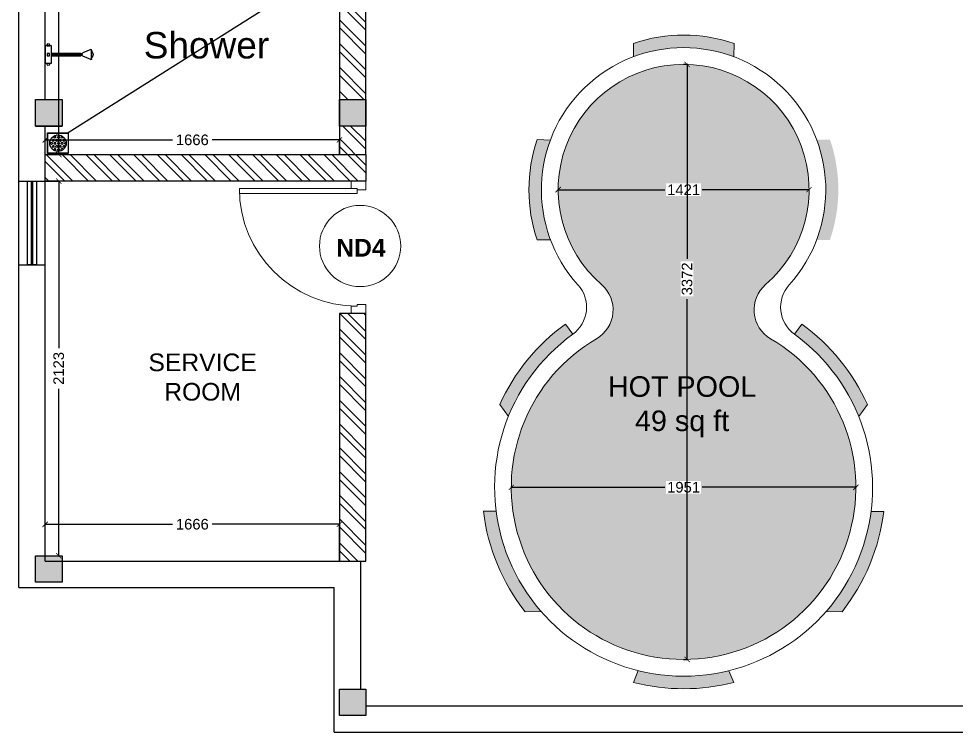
# Model space of a CAD drawing. Header units: millimetres. Extents: x 1464389 to 1998638, y -29162 to 256806.
# Drawn here: x 1618375 to 1623684, y 203729 to 207772 of the extents above; entities that cross this region are included whole.
import ezdxf

# ---------------------------------------------------------------- set-up
doc = ezdxf.new("R2010")
doc.units = ezdxf.units.MM
doc.header["$LTSCALE"] = 15
doc.header["$PDMODE"] = 35
doc.layers.get('0').update_dxf_attribs({"lineweight": 5})
for name, color, linetype in [('A-TEXT', 4, 'Continuous'), ('A-WNDW', 4, 'Continuous'), ('GFC Columns', 6, 'Continuous'), ('GFC Walls', 14, 'Continuous'), ('LS_DR_Washbasin', 165, 'Continuous'), ('NEW WALL', 5, 'Continuous'), ('Text', 250, 'Continuous')]:
    doc.layers.add(name, color=color, linetype=linetype)
for name, color, linetype, lineweight in [('A-Walls', 1, 'Continuous', 30), ('dimension', 1, 'Continuous', 25), ('DOOR', 124, 'Continuous', 9), ('floor raising', 210, 'Continuous', 9), ('Hatch', 252, 'Continuous', 15), ('ledge wall line', 252, 'Continuous', 13)]:
    doc.layers.add(name, color=color, linetype=linetype, lineweight=lineweight)
doc.styles.add('ARIAL', font='arial.ttf')
doc.dimstyles.new('SC-25', dxfattribs={"dimtxt": 60, "dimasz": 30, "dimexe": 0, "dimexo": 0, "dimgap": 25, "dimtad": 0, "dimdec": 0, "dimzin": 0, "dimdsep": 46, "dimtxsty": 'ARIAL', "dimblk": 'ARCHTICK', "dimcen": 0.09, "dimdle": 3, "dimclrd": 251, "dimclre": 251, "dimclrt": 1, "dimadec": 0, "dimazin": 0, "dimtfac": 1, "dimtdec": 0, "dimtofl": 0, "dimtmove": 0, "dimatfit": 2, "dimfxl": 100, "dimtolj": 1, "dimtzin": 0, "dimarcsym": 0})
pattern_1 = [(180, (1542451.187227953, 168488.7229544775), (-8.102729702461339e-16, -6.616380909257078), [4.811913388550603, -1.804467520706476]), (270, (1542451.187227953, 168488.7229544775), (6.616380909257079, -1.2154094553692e-15), [4.811913388550602, -1.804467520706476])]

# ---------------------------------------------------------------- blocks, each defined once
blk = doc.blocks.new('Z$W@#4FB1354E')
at = {"layer": 'LS_DR_Washbasin'}
h = blk.add_hatch(dxfattribs=at)
h.set_pattern_fill('HEX', color=256, scale=4.99999999999997, angle=359.9999999961222, style=0)
h.set_pattern_definition([(359.9999999999999, (3601.486594378672, -3857.53910759599), (7.326593891112791e-11, 1.082531754730542), [0.6249999999999964, -1.249999999999993]), (119.9999999961221, (3601.486594378672, -3857.53910759599), (-0.9375000000366281, -0.5412658773018206), [0.624999999999996, -1.249999999999992]), (59.99999999612229, (3602.111594378672, -3857.539107596033), (-0.9374999999633613, 0.5412658774287213), [0.6249999999999962, -1.249999999999992])])
edge = h.paths.add_edge_path()
edge.add_arc((-30.11801825159273, 10.95841616589314), 4.99999999999997, -90.00000000021163, 269.99999999978843, ccw=False)
for points in [[(-23.83972918432846, 4.677891970968631), (-36.33972918432482, 4.677891971012286), (-36.33972918432482, 17.17789197101229), (-23.83972918428481, 17.17789197096863)], [(-23.95387282656156, 4.792035613223561), (-36.22558554209172, 4.792035613223561), (-36.22558554209172, 17.06374832875736), (-23.95387282651791, 17.06374832875736)]]:
    blk.add_lwpolyline(points, close=True, dxfattribs=at)
blk.add_circle((-30.08972918429572, 10.92789197096863), 4.99999999999997, dxfattribs=at)
blk = doc.blocks.new('Z$W@#3D1C198D')
at = {"layer": 'LS_DR_Washbasin'}
for p, q in [((-15.16648415912641, 27.51221185884788), (-13.08723462298076, 22.60937015461241)), ((-14.97989411396702, 27.85609984609982), (-9.257836555734684, 27.85609984606708)), ((-9.032213615006185, 27.5122118588406), (-11.11146315114456, 22.60937015461968)), ((-11.27491243249096, 21.53672548950271), (-12.92378534156887, 21.53672548948452)), ((-12.92378534155432, 3.555680908422801), (-12.92378534156887, 21.53672548948452)), ((-12.09934888702992, 3.555680908422801), (-12.09934888702992, 21.53672548949544)), ((-11.27491243249096, 3.555680908430077), (-11.27491243249096, 21.53672548950271)), ((-12.09934888698626, 10.52998390309585), (-12.09934888702992, 12.42097510127132)), ((-17.33007613306108, 2.426565489415225), (-18.06003559335659, 2.426565489400673)), ((-18.06003559334204, 0.9666465688424069), (-17.33007613304653, 0.966646568824217)), ((-17.33007613301743, 3.555680908422801), (-6.868621641027858, 3.555680908422801)), ((-17.33007613309019, -0.1624688502051868), (-17.33007613301743, 3.555680908422801)), ((-17.33007613304653, 0.966646568824217), (-17.33007613306108, 2.426565489415225)), ((-12.82930834736908, 2.426565489407949), (-11.36938942677807, 2.426565489400673)), ((-12.82930834735453, 0.966646568816941), (-12.82930834736908, 2.426565489407949)), ((-11.36938942676352, 0.966646568824217), (-12.82930834735453, 0.966646568816941)), ((-11.36938942677807, 2.426565489400673), (-11.36938942676352, 0.966646568824217)), ((-6.868621641027858, 3.555680908422801), (-6.868621640998754, -0.1624688502233766)), ((-6.868621641086065, 2.426565489371569), (-6.138662180790561, 2.426565489382483)), ((-6.868621641071513, 0.966646568816941), (-6.868621641086065, 2.426565489371569)), ((-6.138662180776009, 0.9666465687914751), (-6.868621641071513, 0.966646568816941)), ((-6.868621640998754, -0.1624688502233766), (-17.33007613309019, -0.1624688502051868))]:
    blk.add_line(p, q, dxfattribs=at)
for centre, major_axis, ratio, start_param, end_param in [((-12.09934888707357, 25.79207178264187), (2.153704234711807, 2.153225425983383), 0.9999999999686304, 6.248859413982105, 7.890647108026387), ((-14.93878338521608, 27.60877763783719), (0.1749088240065367, 0.1748699385039394), 0.9999999996483295, 0.7939104577113977, 2.757405866010258), ((-9.25991438885103, 27.60877763780809), (-0.1748699384744419, 0.1749088239770326), 0.9999999998881687, 3.526001784540006, 5.489497192772897), ((-12.32823204339365, 22.93125608457558), (0.5830294132389353, 0.5828997948969702), 0.9999999999397268, 2.757405866160092, 3.935503111202079), ((-12.09934888708813, 21.65661412110785), (-0.354908511234691, 0.3549874315794538), 0.9999999995681387, 3.685935846016815, 7.309860785363497), ((-11.87046573060798, 22.93125608457558), (0.5830294132482309, 0.5828997949062639), 0.9999999999713759, 3.918700866188834, 5.096798111177737), ((-18.06003559329838, 1.696606029108807), (-0.5161018988891263, 0.5162166635073414), 0.9999999999154002, -0.7852869916370172, 2.356305661952776), ((-6.138662180732354, 1.696606029090617), (-0.5161018988716255, 0.5162166634898365), 0.999999999983206, 2.356305661827197, 5.49789831541699)]:
    blk.add_ellipse(centre, major_axis=major_axis, ratio=ratio, start_param=start_param, end_param=end_param, dxfattribs=at)
blk = doc.blocks.new('terrace site dwg')
at = {"layer": 'Hatch'}
h = blk.add_hatch(color=256, dxfattribs=at)
h.dxf.hatch_style = 1
h.paths.add_polyline_path([(2564955.50510533, 867086.1717648032), (2564805.50510533, 867086.1717648032), (2564805.505105329, 866936.1717648032), (2564955.505105329, 866936.1717648032)])
h.paths.add_polyline_path([(2563234.255261424, 867086.1717648032), (2563139.505105329, 867086.1717648032), (2563139.505105329, 866936.1717648032), (2563234.321823861, 866936.1717648032)])
h.paths.add_polyline_path([(2563139.505105329, 867086.1717648032), (2563084.505105329, 867086.1717648032), (2563084.505105327, 866936.1717648032), (2563139.505105329, 866936.1717648032)])
h.paths.add_polyline_path([(2563234.505105329, 861453.1717648032), (2563084.505105329, 861453.1717648032), (2563084.505105327, 861303.1717648032), (2563234.505105327, 861303.1717648032)])
h.paths.add_polyline_path([(2564955.50510533, 861453.1717648032), (2564805.50510533, 861453.1717648032), (2564805.505105329, 861303.1717648032), (2564955.505105329, 861303.1717648032)])
h.paths.add_polyline_path([(2563234.505105329, 858838.1717648032), (2563139.505105329, 858838.1717648032), (2563139.505105329, 858868.1717648032), (2563084.505105329, 858868.1717648032), (2563084.505105329, 858718.1717648032), (2563234.505105329, 858718.1717648032)])
h.paths.add_polyline_path([(2563234.505105329, 858868.1717648032), (2563139.505105329, 858868.1717648032), (2563139.505105329, 858838.1717648032), (2563234.505105329, 858838.1717648032)], flags=17)
h.paths.add_polyline_path([(2564955.505105329, 858113.1717648032), (2564805.505105329, 858113.1717648032), (2564805.505105329, 857963.1717648032), (2564955.505105329, 857963.1717648032)])
h.paths.add_polyline_path([(2569128.505154777, 858113.1717648031), (2568978.505154777, 858113.1717648031), (2568978.505154777, 858018.1717648032), (2569128.505154777, 858018.1717648032)])
h.paths.add_polyline_path([(2569128.505154777, 858018.1717648032), (2568978.505154777, 858018.1717648032), (2568978.505154777, 857963.1717648031), (2569128.505154777, 857963.1717648031)])
h.paths.add_polyline_path([(2569734.026670218, 858168.1717648032), (2569598.505154777, 858168.1717648032), (2569598.505154777, 858018.1717648032), (2569734.026670218, 858018.1717648032)])
h.paths.add_polyline_path([(2582058.505105329, 861483.1717648031), (2581878.505105329, 861483.1717648032), (2581878.505105329, 861333.1717648032), (2582058.505105329, 861333.1717648031)])
h.paths.add_polyline_path([(2582028.505105329, 867086.1717648032), (2581908.505105329, 867086.1717648032), (2581908.505105329, 866936.1717648032), (2582028.505105329, 866936.1717648032)])
h.paths.add_polyline_path([(2581908.505105329, 867086.1717648032), (2581878.505105329, 867086.1717648032), (2581878.505105329, 866936.1717648032), (2581908.505105329, 866936.1717648032)])
h.paths.add_polyline_path([(2582028.505105329, 869698.1717648032), (2581878.505105329, 869698.1717648032), (2581878.505105329, 869548.1717648032), (2582028.505105329, 869548.1717648032)])
h.paths.add_polyline_path([(2574344.505105329, 867086.1717648032), (2574194.505105329, 867086.1717648032), (2574194.505105329, 866936.1717648032), (2574344.505105329, 866936.1717648032)])
h.paths.add_polyline_path([(2578937.505105329, 867086.1717648032), (2578787.505105329, 867086.1717648032), (2578787.505105329, 866936.1717648032), (2578937.505105329, 866936.1717648032)])
h.paths.add_polyline_path([(2574962.505105329, 872568.1717648032), (2574812.505105329, 872568.1717648032), (2574812.505105329, 872448.1717648032), (2574962.505105329, 872448.1717648032)])
h.paths.add_polyline_path([(2578897.505105329, 872568.1717648032), (2578747.505105329, 872568.1717648032), (2578747.505105329, 872418.1717648032), (2578897.505105329, 872418.1717648032)])
h.paths.add_polyline_path([(2569139.505105329, 867086.1717648032), (2568989.505105329, 867086.1717648032), (2568989.505105329, 866936.1717648032), (2569139.505105329, 866936.1717648032)])
h.paths.add_polyline_path([(2563234.505105329, 872568.1717648032), (2563084.505105329, 872568.1717648032), (2563084.505105329, 872418.1717648032), (2563138.255105334, 872418.1717648032), (2563138.255105334, 872448.1717648037), (2563234.505105329, 872448.1717648037)])
h.paths.add_polyline_path([(2565124.505105329, 872568.1717648032), (2564974.505105329, 872568.1717648032), (2564974.505105329, 872448.1717648032), (2565124.505105329, 872448.1717648032)])
h.paths.add_polyline_path([(2565124.505105329, 872448.0811885319), (2564974.505105329, 872448.0811885319), (2564974.505105329, 872418.1717648032), (2565124.505105329, 872418.1717648032)])
h.paths.add_polyline_path([(2563234.505105329, 872448.1717648037), (2563138.255105334, 872448.1717648037), (2563138.255105334, 872418.1717648032), (2563234.505105329, 872418.1717648032)], flags=17)
at = {"layer": 'A-WNDW', "ltscale": 0.5}
for p, q in [((2562989.505105329, 860991.1717648032), (2563139.505105329, 860991.1717648032)), ((2563064.505105329, 860991.1717648032), (2563064.505105329, 860517.1717648032)), ((2562989.505105329, 860517.1717648032), (2563139.505105329, 860517.1717648032))]:
    blk.add_line(p, q, dxfattribs=at)
blk.add_lwpolyline([(2563089.505105329, 860991.1717648032), (2563089.505105329, 860517.1717648032), (2563039.505105329, 860517.1717648032), (2563039.505105329, 860991.1717648032)], close=True, dxfattribs=at)
blk.add_lwpolyline([(2563089.505105329, 860991.1717648032), (2563089.505105329, 860517.1717648032), (2563039.505105329, 860517.1717648032), (2563039.505105329, 860991.1717648032)], close=True, dxfattribs=at)
at = {"layer": 'A-WNDW', "ltscale": 0.5, "const_width": 14.0671646505383}
for points in [[(2563064.505105329, 860991.1717648032), (2563064.505105329, 860517.1717648032)], [(2563064.505105329, 860811.7291970837), (2563064.505105329, 860517.1717648032)]]:
    blk.add_lwpolyline(points, dxfattribs=at)
at = {"layer": 'GFC Columns'}
for p, q in [((2563084.505105329, 861453.1717648032), (2563234.505105329, 861453.1717648032)), ((2563084.505105327, 861303.1717648032), (2563234.505105327, 861303.1717648032))]:
    blk.add_line(p, q, dxfattribs=at)
for points in [[(2563084.505105329, 861453.1717648032), (2563234.505105329, 861453.1717648032), (2563234.505105327, 861303.1717648032), (2563084.505105327, 861303.1717648032)], [(2564805.50510533, 861453.1717648032), (2564955.50510533, 861453.1717648032), (2564955.505105329, 861303.1717648032), (2564805.505105329, 861303.1717648032)]]:
    blk.add_lwpolyline(points, close=True, dxfattribs=at)
for points in [[(2563084.505105329, 858868.1717648032), (2563234.505105329, 858868.1717648032), (2563234.505105329, 858718.1717648032), (2563084.505105329, 858718.1717648032), (2563084.505105329, 858868.1717648032)], [(2564805.505105329, 858113.1717648032), (2564955.505105329, 858113.1717648032), (2564955.505105329, 857963.1717648032), (2564805.505105329, 857963.1717648032), (2564805.505105329, 858113.1717648032)]]:
    blk.add_lwpolyline(points, dxfattribs=at)
at = {"layer": 'GFC Walls'}
for p, q in [((2562989.505105329, 858688.1717648032), (2562989.505105329, 872598.1717648032)), ((2563139.505105329, 861453.1717648032), (2563139.505105329, 872418.1717648032)), ((2563139.505105329, 858838.1717648032), (2563139.505105329, 861303.1717648032)), ((2563139.505105329, 858838.1717648032), (2564925.505105329, 858838.1717648032)), ((2564925.505105329, 858838.1717648032), (2564925.505105329, 858113.1717648032)), ((2562989.505105329, 858688.1717648032), (2564775.505105329, 858688.1717648032)), ((2564775.505105329, 857868.1717648032), (2564775.505105329, 858688.1717648032)), ((2564955.505105329, 858018.1717648032), (2576488.50510533, 858018.1717648032)), ((2564775.505105329, 857868.1717648032), (2576638.50510533, 857868.1717648032))]:
    blk.add_line(p, q, dxfattribs=at)
blk = doc.blocks.new('_ArchTick')
at = {"color": 0, "linetype": 'ByBlock', "const_width": 0.15}
blk.add_lwpolyline([(-0.5, -0.5), (0.5, 0.5)], dxfattribs=at)
blk = doc.blocks.new('*D1867')
at = {"layer": 'Defpoints', "color": 0, "transparency": 16777216}
for p in [(1620190.621818278, 207085.7112408741), (1618524.621818284, 207002.473596766), (1620190.621818278, 207002.4735967655)]:
    blk.add_point(p, dxfattribs=at)
at = {"layer": 'dimension', "color": 251, "lineweight": -2, "transparency": 16777216}
for p, q in [((1618521.621818284, 207085.7112408741), (1619245.875569986, 207085.7112408741)), ((1618524.621818284, 207002.473596766), (1618524.621818284, 207085.7112408741)), ((1620193.621818278, 207085.7112408741), (1619469.368066575, 207085.7112408741)), ((1620190.621818278, 207002.4735967655), (1620190.621818278, 207085.7112408741))]:
    blk.add_line(p, q, dxfattribs=at)
at = {"layer": 'dimension', "color": 251, "lineweight": -2, "transparency": 16777216, "xscale": 30, "yscale": 30, "zscale": 30, "rotation": 180}
blk.add_blockref('_ArchTick', (1618524.621818284, 207085.7112408741), dxfattribs=at)
at = {"layer": 'dimension', "color": 251, "lineweight": -2, "transparency": 16777216, "xscale": 30, "yscale": 30, "zscale": 30}
blk.add_blockref('_ArchTick', (1620190.621818278, 207085.7112408741), dxfattribs=at)
at = {"layer": 'dimension', "color": 1, "transparency": 16777216, "insert": (1619357.621818281, 207085.7112408741), "char_height": 60, "attachment_point": 5, "style": 'ARIAL', "bg_fill": 3, "box_fill_scale": 1.1, "bg_fill_color": 256, "bg_fill_true_color": 13158600, "bg_fill_transparency": 0}
blk.add_mtext('\\A1;1666', dxfattribs=at)
blk = doc.blocks.new('*D1868')
at = {"layer": 'Defpoints', "color": 0, "transparency": 16777216}
for p in [(1618524.621818285, 209184.4735967661), (1618524.621818285, 207002.4735967661), (1618602.07206991, 207002.4735967661)]:
    blk.add_point(p, dxfattribs=at)
at = {"layer": 'dimension', "color": 251, "lineweight": -2, "transparency": 16777216}
for p, q in [((1618524.621818285, 209184.4735967661), (1618602.07206991, 209184.4735967661)), ((1618602.07206991, 209187.4735967661), (1618602.07206991, 208208.2689582941)), ((1618602.07206991, 206999.4735967661), (1618602.07206991, 207978.6782352382)), ((1618524.621818285, 207002.4735967661), (1618602.07206991, 207002.4735967661))]:
    blk.add_line(p, q, dxfattribs=at)
at = {"layer": 'dimension', "color": 251, "lineweight": -2, "transparency": 16777216, "xscale": 30, "yscale": 30, "zscale": 30}
for p, rotation in [((1618602.07206991, 209184.4735967661), 90), ((1618602.07206991, 207002.4735967661), 270)]:
    blk.add_blockref('_ArchTick', p, dxfattribs=dict(at, rotation=rotation))
at = {"layer": 'dimension', "color": 1, "transparency": 16777216, "insert": (1618602.07206991, 208093.4735967656), "char_height": 60, "attachment_point": 5, "rotation": 90, "style": 'ARIAL', "bg_fill": 3, "box_fill_scale": 1.1, "bg_fill_color": 256, "bg_fill_true_color": 13158600, "bg_fill_transparency": 0}
blk.add_mtext('\\A1;2182', dxfattribs=at)
blk = doc.blocks.new('*D1873')
at = {"layer": 'Defpoints', "color": 0, "transparency": 16777216}
for p in [(1618524.621818285, 206852.4735967661), (1618524.621818279, 204729.4735967661), (1618601.072069912, 204729.4735967661)]:
    blk.add_point(p, dxfattribs=at)
at = {"layer": 'floor raising', "color": 251, "lineweight": -2, "transparency": 16777216}
for p, q in [((1618524.621818285, 206852.4735967661), (1618601.072069912, 206852.4735967661)), ((1618601.072069912, 206855.4735967661), (1618601.072069912, 205906.0759160022)), ((1618601.072069912, 204726.4735967661), (1618601.072069912, 205675.8712775301)), ((1618524.621818279, 204729.4735967661), (1618601.072069912, 204729.4735967661))]:
    blk.add_line(p, q, dxfattribs=at)
at = {"layer": 'floor raising', "color": 251, "lineweight": -2, "transparency": 16777216, "xscale": 30, "yscale": 30, "zscale": 30}
for p, rotation in [((1618601.072069912, 206852.4735967661), 90), ((1618601.072069912, 204729.4735967661), 270)]:
    blk.add_blockref('_ArchTick', p, dxfattribs=dict(at, rotation=rotation))
at = {"layer": 'floor raising', "color": 1, "transparency": 16777216, "insert": (1618601.072069912, 205790.9735967656), "char_height": 60, "attachment_point": 5, "rotation": 90, "style": 'ARIAL', "bg_fill": 3, "box_fill_scale": 1.1, "bg_fill_color": 256, "bg_fill_true_color": 13158600, "bg_fill_transparency": 0}
blk.add_mtext('\\A1;2123', dxfattribs=at)
blk = doc.blocks.new('*D1874')
at = {"layer": 'Defpoints', "color": 0, "transparency": 16777216}
for p in [(1620190.623156079, 204907.7956253507), (1618524.621818278, 204699.473596766), (1620190.623156079, 204699.473596766)]:
    blk.add_point(p, dxfattribs=at)
at = {"layer": 'floor raising', "color": 251, "lineweight": -2, "transparency": 16777216}
for p, q in [((1618521.621818278, 204907.7956253507), (1619245.876238884, 204907.7956253507)), ((1618524.621818278, 204699.473596766), (1618524.621818278, 204907.7956253507)), ((1620193.623156079, 204907.7956253507), (1619469.368735473, 204907.7956253507)), ((1620190.623156079, 204699.473596766), (1620190.623156079, 204907.7956253507))]:
    blk.add_line(p, q, dxfattribs=at)
at = {"layer": 'floor raising', "color": 251, "lineweight": -2, "transparency": 16777216, "xscale": 30, "yscale": 30, "zscale": 30, "rotation": 180}
blk.add_blockref('_ArchTick', (1618524.621818278, 204907.7956253507), dxfattribs=at)
at = {"layer": 'floor raising', "color": 251, "lineweight": -2, "transparency": 16777216, "xscale": 30, "yscale": 30, "zscale": 30}
blk.add_blockref('_ArchTick', (1620190.623156079, 204907.7956253507), dxfattribs=at)
at = {"layer": 'floor raising', "color": 1, "transparency": 16777216, "insert": (1619357.622487178, 204907.7956253507), "char_height": 60, "attachment_point": 5, "style": 'ARIAL', "bg_fill": 3, "box_fill_scale": 1.1, "bg_fill_color": 256, "bg_fill_true_color": 13158600, "bg_fill_transparency": 0}
blk.add_mtext('\\A1;1666', dxfattribs=at)
blk = doc.blocks.new('*D2442')
at = {"layer": 'Defpoints', "color": 0, "transparency": 16777216}
for p in [(1621429.145439862, 206803.5227356503), (1622849.986007348, 206803.5227356503), (1622849.986007348, 206803.5226330144)]:
    blk.add_point(p, dxfattribs=at)
at = {"layer": 'dimension', "color": 251, "lineweight": -2, "transparency": 16777216}
for p, q in [((1621426.145439862, 206803.5226330144), (1622033.590280222, 206803.5226330144)), ((1621429.145439862, 206803.5227356503), (1621429.145439862, 206803.5226330144)), ((1622852.986007348, 206803.5226330144), (1622245.541166988, 206803.5226330144)), ((1622849.986007348, 206803.5227356503), (1622849.986007348, 206803.5226330144))]:
    blk.add_line(p, q, dxfattribs=at)
at = {"layer": 'dimension', "color": 251, "lineweight": -2, "transparency": 16777216, "xscale": 30, "yscale": 30, "zscale": 30, "rotation": 180}
blk.add_blockref('_ArchTick', (1621429.145439862, 206803.5226330144), dxfattribs=at)
at = {"layer": 'dimension', "color": 251, "lineweight": -2, "transparency": 16777216, "xscale": 30, "yscale": 30, "zscale": 30}
blk.add_blockref('_ArchTick', (1622849.986007348, 206803.5226330144), dxfattribs=at)
at = {"layer": 'dimension', "color": 1, "transparency": 16777216, "insert": (1622139.565723605, 206803.5226330144), "char_height": 60, "attachment_point": 5, "style": 'ARIAL', "bg_fill": 3, "box_fill_scale": 1.1, "bg_fill_color": 256, "bg_fill_true_color": 13158600, "bg_fill_transparency": 0}
blk.add_mtext('\\A1;1421', dxfattribs=at)
blk = doc.blocks.new('*D2443')
at = {"layer": 'Defpoints', "color": 0, "transparency": 16777216}
for p in [(1621163.921867268, 205117.4585956243), (1623115.209579948, 205117.4585956243), (1623115.209579948, 205117.4581465838)]:
    blk.add_point(p, dxfattribs=at)
at = {"layer": 'dimension', "color": 251, "lineweight": -2, "transparency": 16777216}
for p, q in [((1621160.921867268, 205117.4581465838), (1622033.590280225, 205117.4581465838)), ((1621163.921867268, 205117.4585956243), (1621163.921867268, 205117.4581465838)), ((1623118.209579948, 205117.4581465838), (1622245.541166992, 205117.4581465838)), ((1623115.209579948, 205117.4585956243), (1623115.209579948, 205117.4581465838))]:
    blk.add_line(p, q, dxfattribs=at)
at = {"layer": 'dimension', "color": 251, "lineweight": -2, "transparency": 16777216, "xscale": 30, "yscale": 30, "zscale": 30, "rotation": 180}
blk.add_blockref('_ArchTick', (1621163.921867268, 205117.4581465838), dxfattribs=at)
at = {"layer": 'dimension', "color": 251, "lineweight": -2, "transparency": 16777216, "xscale": 30, "yscale": 30, "zscale": 30}
blk.add_blockref('_ArchTick', (1623115.209579948, 205117.4581465838), dxfattribs=at)
at = {"layer": 'dimension', "color": 1, "transparency": 16777216, "insert": (1622139.565723608, 205117.4581465838), "char_height": 60, "attachment_point": 5, "style": 'ARIAL', "bg_fill": 3, "box_fill_scale": 1.1, "bg_fill_color": 256, "bg_fill_true_color": 13158600, "bg_fill_transparency": 0}
blk.add_mtext('\\A1;1951', dxfattribs=at)
blk = doc.blocks.new('*D2444')
at = {"layer": 'Defpoints', "color": 0, "transparency": 16777216}
for p in [(1622139.565723606, 207513.9430193931), (1622139.565723609, 204141.8147392845), (1622159.282620143, 204141.8147392845)]:
    blk.add_point(p, dxfattribs=at)
at = {"layer": 'dimension', "color": 251, "lineweight": -2, "transparency": 16777216}
for p, q in [((1622139.565723606, 207513.9430193931), (1622159.282620143, 207513.9430193931)), ((1622159.282620143, 207516.9430193931), (1622159.282620143, 206412.5248884819)), ((1622159.282620143, 204138.8147392845), (1622159.282620143, 206183.9982854806)), ((1622139.565723609, 204141.8147392845), (1622159.282620143, 204141.8147392845))]:
    blk.add_line(p, q, dxfattribs=at)
at = {"layer": 'dimension', "color": 251, "lineweight": -2, "transparency": 16777216, "xscale": 30, "yscale": 30, "zscale": 30}
for p, rotation in [((1622159.282620143, 207513.9430193931), 90), ((1622159.282620143, 204141.8147392845), 270)]:
    blk.add_blockref('_ArchTick', p, dxfattribs=dict(at, rotation=rotation))
at = {"layer": 'dimension', "color": 1, "transparency": 16777216, "insert": (1622159.282620142, 206298.2615869808), "char_height": 60, "attachment_point": 5, "rotation": 90, "style": 'ARIAL', "bg_fill": 3, "box_fill_scale": 1.1, "bg_fill_color": 256, "bg_fill_true_color": 13158600, "bg_fill_transparency": 0}
blk.add_mtext('\\A1;3372', dxfattribs=at)
blk = doc.blocks.new('D900')
for points in [[(0, 840), (0, 900), (100, 900), (100, 850), (60, 850), (60, 840)], [(0, 60), (0, 0), (100, 0), (100, 50), (60, 50), (60, 60)]]:
    blk.add_lwpolyline(points, close=True)
blk.add_lwpolyline([(60, 850, -0.4142135623730955), (860, 50), (60, 50), (60, 85), (859.2340082854332, 85)], format="xyb")
blk = doc.blocks.new('DOOR TERRACE')
at = {"layer": 'DOOR', "xscale": 0.8333333333333383, "yscale": 0.8333333333333383, "zscale": 0.8333333333333383, "rotation": 180}
blk.add_blockref('D900', (1151181.770303391, -157494.555839014), dxfattribs=at)
blk = doc.blocks.new('LEGEND TERRACE')
blk.add_circle((1151148.871885146, -157862.6870354199), 230)
at = {"layer": 'A-TEXT', "ltscale": 0.25, "insert": (1150502.268592204, -157822.3927632269), "char_height": 100, "attachment_point": 1, "style": 'ARIAL'}
blk.add_mtext_dynamic_manual_height_columns('\\pxqc;{\\fArial|b1|i0|c0|p34;ND4}', width=1302.770375959575, gutter_width=250, heights=[0], dxfattribs=at)
blk = doc.blocks.new('INTERNAL WALLS FIFFTH')
at = {"layer": 'NEW WALL', "ltscale": 0.25}
blk.add_lwpolyline([(1151181.770303392, -157344.5558390144), (1151181.770303391, -155012.5558390139), (1151031.770303391, -155012.5558390139), (1151031.770303392, -157344.5558390145)], dxfattribs=at)
blk.add_lwpolyline([(1149365.770303397, -157344.555839014), (1151181.770303392, -157344.5558390144), (1151181.770303392, -157494.5558390144), (1149365.770303397, -157494.555839014)], close=True, dxfattribs=at)
at = {"layer": 'NEW WALL', "color": 5, "ltscale": 0.25}
blk.add_lwpolyline([(1151181.770303392, -158244.5558390144), (1151031.771641193, -158244.5558390144), (1151031.771641192, -159647.5558390138), (1151181.770303391, -159647.5558390138)], close=True, dxfattribs=at)

msp = doc.modelspace()

# ---------------------------------------------------------------- hatches: boundary and pattern name
h = msp.add_hatch(color=5)
h.dxf.hatch_style = 1
h.set_gradient(color1=(0, 0, 255), color2=(173, 221, 247), name='INVSPHERICAL')
h.paths.add_polyline_path([(1622632.504557173, 205959.4159821818, -0.5139109170406612), (1622604.293443549, 206266.1912496303, 2.684909283906995), (1621674.838003663, 206266.191249628, -0.5139109170400562), (1621646.626890041, 205959.4159821797, 3.687275416605968)])
at = {"layer": 'Hatch'}
h = msp.add_hatch(dxfattribs=at)
h.set_pattern_fill('ANGLE', color=256, scale=0.9472270449902764, angle=180)
h.set_pattern_definition(pattern_1)
h.paths.add_polyline_path([(1621855.397610108, 207556.8511599024, -0.1823377132355228), (1622423.733837102, 207556.8511599024), (1622423.733837102, 207632.3464000166, 0.1666666666666678), (1621855.397610108, 207632.3464000166)])
h = msp.add_hatch(dxfattribs=at)
h.set_pattern_fill('ANGLE', color=256, scale=0.9472270449902764, angle=180)
h.set_pattern_definition(pattern_1)
h.paths.add_polyline_path([(1621310.742059239, 206519.354622153), (1621386.237299353, 206519.354622153, -0.1823377132355229), (1621386.237299353, 207087.6908491472), (1621310.742059239, 207087.6908491472, 0.1666666666666649)])
h = msp.add_hatch(dxfattribs=at)
h.set_pattern_fill('ANGLE', color=256, scale=0.9472270449902764, angle=180)
h.set_pattern_definition(pattern_1)
h.paths.add_polyline_path([(1622892.894147857, 206519.354622153), (1622968.389387971, 206519.354622153, 0.1666666666666647), (1622968.389387971, 207087.6908491472), (1622892.894147857, 207087.6908491472, -0.1823377132355228)])
h = msp.add_hatch(dxfattribs=at)
h.set_pattern_fill('ANGLE', color=256, scale=0.9472270449902764, angle=180)
h.set_pattern_definition(pattern_1)
h.paths.add_polyline_path([(1621098.668990542, 205585.8041503365), (1621147.255867811, 205518.713782068, -0.1408578787040251), (1621511.749659047, 205984.3677971201), (1621470.080451222, 206041.9060184584, 0.1310436740651365)])
h = msp.add_hatch(dxfattribs=at)
h.set_pattern_fill('ANGLE', color=256, scale=0.9472270449902764, angle=180)
h.set_pattern_definition(pattern_1)
h.paths.add_polyline_path([(1623131.875579407, 205518.7137820694), (1623180.462456676, 205585.8041503378, 0.1310436740651634), (1622809.050995996, 206041.9060184594), (1622767.381788171, 205984.3677971209, -0.1408578787039739)])
h = msp.add_hatch(dxfattribs=at)
h.set_pattern_fill('ANGLE', color=256, scale=0.9472270449902764, angle=180)
h.set_pattern_definition(pattern_1)
h.paths.add_polyline_path([(1621242.14346499, 204412.1594695341), (1621334.433611905, 204412.1594695341, -0.1491236789083731), (1621077.855811215, 204981.6033915093), (1621006.270999787, 204981.6033915093, 0.1375546939906878)])
h = msp.add_hatch(dxfattribs=at)
h.set_pattern_fill('ANGLE', color=256, scale=0.9472270449902764, angle=180)
h.set_pattern_definition(pattern_1)
edge = h.paths.add_edge_path()
edge.add_line((1622945.546953298, 204413.1299564569), (1623036.987982228, 204412.1594695339))
edge.add_arc((1622139.565723609, 205117.4585956245), 1141.40858921277, 321.8356039824135, 353.1082074518935)
edge.add_line((1623272.72711185, 204980.4956965279), (1623201.133309226, 204980.4956965279))
edge.add_arc((1622139.565723611, 205117.4585956236), 1070.366560836831, 318.85053000599464, 352.6483407161208, ccw=False)
h = msp.add_hatch(dxfattribs=at)
h.set_pattern_fill('ANGLE', color=256, scale=0.9472270449902764, angle=180)
h.set_pattern_definition(pattern_1)
h.paths.add_polyline_path([(1622423.733837106, 204011.9894414641), (1622395.317025757, 204078.0954030823, -0.1212246742681569), (1621883.814421462, 204078.0954030823), (1621855.397610112, 204011.9894414641, 0.1264724412955555)])
at = {"layer": 'ledge wall line'}
h = msp.add_hatch(dxfattribs=at)
h.set_pattern_fill('ANSI32', color=256, scale=9.999999999999998, angle=90)
h.set_pattern_definition([(135, (-895972.5095395213, -693955.7367849173), (-67.35192090801866, -67.35192090801866), []), (135, (-895972.5095395213, -693910.8354849173), (-67.35192090801866, -67.35192090801866), [])])
h.paths.add_polyline_path([(1629483.91273314, 209182.4686913008), (1629333.91273314, 209182.4686913008), (1629334.621867727, 208114.4958335928), (1629484.621867727, 208114.4958335928)])
h.paths.add_polyline_path([(1629483.912823672, 209332.468934198), (1627077.648842162, 209332.4611412124), (1627077.648842162, 209182.4611412124), (1629483.912823672, 209182.468934198)])
h.paths.add_polyline_path([(1629483.203763008, 210532.468978127), (1629333.203763008, 210532.468978127), (1629333.912823331, 210332.464688886), (1629483.912823331, 210332.464688886)])
h.paths.add_polyline_path([(1626177.648842188, 209332.4656074126), (1624848.912804271, 209332.4578147767), (1624848.912804271, 209182.4578147767), (1626027.648737685, 209182.4647277073), (1626027.648737685, 209182.4651675597), (1626177.648737685, 209182.4651675597), (1626177.648842188, 209182.4656074126), (1626027.648737685, 209182.4647277073), (1626027.651526021, 207364.3299966938), (1626177.651526021, 207364.3299966938), (1626177.648737685, 209182.4651675597), (1626027.648737685, 209182.4651675597), (1626027.648737685, 209182.4647277073), (1626177.648842188, 209182.4656074126)])
h.paths.add_polyline_path([(1623948.971250572, 209232.4404167456), (1623948.912804279, 209232.4404167456), (1623948.912804245, 209332.4404167456), (1623798.947184022, 209332.4404167456), (1623798.947183988, 209232.4401681407), (1623799.621867727, 208119.4958335928), (1623949.621867727, 208119.4958335928)])
h.paths.add_polyline_path([(1620340.621818278, 206102.4735967655), (1620190.623156079, 206102.4735967655), (1620190.623156079, 204699.4735967661), (1620340.621818278, 204699.4735967661)])
h.paths.add_polyline_path([(1620340.621818277, 209334.473596766), (1620190.621818277, 209334.473596766), (1620190.621818278, 207314.4735967659), (1620340.621818278, 207314.4735967659)])
h.paths.add_polyline_path([(1620340.621818278, 207164.4735967659), (1620190.621818278, 207164.4735967659), (1620190.621818278, 207002.4735967655), (1620340.621818278, 207002.4735967655)])
h.paths.add_polyline_path([(1620340.621818278, 207002.4735967655), (1620190.621818278, 207002.4735967655), (1618524.621818284, 207002.4735967659), (1618524.621818284, 206852.4735967659), (1620340.621818278, 206852.4735967655)])
h.paths.add_polyline_path([(1622788.621867723, 208884.4746194606), (1620340.621818277, 208884.4746194602), (1620340.621818278, 208734.4746194602), (1622788.621867723, 208734.4746194606)])
h.paths.add_polyline_path([(1622788.621867632, 209183.1445787565), (1622788.616911887, 209183.1446103982), (1622788.616911887, 209333.1446103982), (1622788.621867723, 209606.6220442357), (1622638.622334253, 209606.6220442357), (1622638.622334098, 208884.4746194606), (1622788.621867568, 208884.4746194606)])
h.paths.add_polyline_path([(1622898.952091792, 209232.4401684473), (1622898.947183988, 209232.4401684473), (1622898.947184022, 209332.4401684473), (1622788.621867664, 209333.1445787563), (1622788.621867632, 209183.1445787565), (1622898.952091792, 209182.4401371119)])
h.paths.add_polyline_path([(1619440.621818277, 209334.473596766), (1618524.621818284, 209334.4735967659), (1618524.621818284, 209184.4735967659), (1619440.621818277, 209184.473596766)])
h.paths.add_polyline_path([(1620843.924797815, 210956.6920702113), (1620693.924797815, 210956.6920702113), (1620693.924797815, 210506.6220442357), (1620843.924797815, 210506.6220442357)])
h.paths.add_polyline_path([(1622638.621867723, 210656.6220442357), (1620843.924797815, 210656.6220442357), (1620843.924797815, 210506.6220442357), (1622638.621867723, 210506.6220442357)])
h.paths.add_polyline_path([(1622638.621867723, 211856.6920702113), (1620693.924797815, 211856.6920702113), (1620693.924797815, 211706.6920702113), (1622638.621867723, 211706.6920702113)])
h.paths.add_polyline_path([(1622788.621867723, 214379.8855448579), (1622638.621867723, 214379.8855448579), (1622638.621867723, 210506.6220442357), (1622788.621867723, 210506.6220442357)])
h.paths.add_polyline_path([(1622788.621867723, 215429.8843431016), (1619725.552002234, 215429.7856291082), (1619725.552002234, 215428.8781448139), (1618523.754636755, 215429.7468986115), (1618523.754636755, 215279.7468986115), (1619724.18426006, 215279.7855850297), (1619724.184260463, 215279.7927813742), (1619874.184260463, 215279.7927813742), (1622788.621867723, 215279.8843431016)])
h.paths.add_polyline_path([(1618974.074892907, 213479.7836356659), (1618524.621818278, 213479.4371833971), (1618524.621818278, 213329.4371833971), (1618974.074892907, 213329.7836356659)])
h.paths.add_polyline_path([(1619724.074892907, 213329.7836361399), (1619724.184260463, 215279.7927813742), (1619874.184260463, 215279.7927813742), (1619874.083282043, 213479.3608346327), (1620693.91541901, 213479.7003464417), (1620693.912195934, 213779.7142228547), (1620843.912195934, 213779.7142228547), (1620843.924797815, 212606.6920702111), (1620693.924797815, 212606.6920702111), (1620693.917030473, 213329.700347109), (1619874.074869194, 213329.3608311488), (1619874.074892907, 213329.7836361399)])
h.paths.add_polyline_path([(1622638.619019819, 216659.4736062145), (1621525.809500493, 216659.4735970339), (1621525.809500493, 216592.3910968298), (1621525.809500493, 216509.4735970339), (1622638.618760919, 216509.4736062145)])
h.paths.add_polyline_path([(1620775.55200233, 217559.4735968215), (1620625.55200233, 217559.4735968215), (1620625.55200233, 216509.4735970339), (1620775.55200233, 216509.4735970339)])
h.paths.add_polyline_path([(1622788.621867723, 218309.4735967659), (1622638.621867723, 218309.4735967659), (1622638.618450945, 216329.8831250505), (1622688.618450945, 216329.8831250505), (1622688.618450945, 216329.8831505328), (1622788.618450945, 216329.8831504987)])

# ---------------------------------------------------------------- linework, layer by layer
for p, q in [((1621855.350432747, 207556.8333621233), (1621855.735658963, 207632.4622254531)), ((1622424.135231594, 207556.6996249916), (1622425.099351536, 207631.8769658379)), ((1621310.742059211, 207087.6908490671), (1621385.158181796, 207084.813496922)), ((1621386.237299353, 206519.3546221531), (1621310.742059239, 206519.3546221531)), ((1621511.749659047, 205984.3677971204), (1621470.080451222, 206041.9060184584)), ((1622767.38178817, 205984.3677971204), (1622809.050995995, 206041.9060184584)), ((1621147.255867812, 205518.713782068), (1621098.668990542, 205585.8041503368)), ((1623131.875579407, 205518.7137820696), (1623180.462456676, 205585.8041503381)), ((1621077.855811215, 204981.6033915094), (1621006.270999787, 204981.6033915094)), ((1623272.727111855, 204980.4956965664), (1623201.133309231, 204980.4956965663)), ((1621242.143464981, 204412.1594695466), (1621333.897102887, 204412.7723901795)), ((1623036.987982239, 204412.1594695476), (1622945.546953298, 204413.1299564572)), ((1621855.260800374, 204012.0246183282), (1621882.275585489, 204078.7351699248)), ((1622396.195357026, 204078.3119236798), (1622424.710402034, 204012.2409338477))]:
    msp.add_line(p, q)
for centre, radius, start, end in [((1622139.565723605, 206803.5227356503), 876.185016619828, 70.9809321877988, 108.9012770562403), ((1622139.565723605, 206803.5227356503), 805.1429882417349, 317.9837078485656, 222.0162921514344), ((1622139.565723605, 206803.5227356503), 710.4202837427073, 310.8559006786735, 229.1440993213265), ((1622139.565723605, 206803.5227356503), 876.1850166160057, 161.0753555957003, 198.9246444042997), ((1621400.63177157, 206137.8030540628), 189.4454089980553, 305.9120741907253, 42.01629215143441), ((1621550.910611679, 206122.9028533554), 189.4454089980553, 300.3475937774813, 49.14409932132648), ((1622728.220835534, 206122.9028533582), 189.4454089980553, 130.8559006786735, 239.6524062225187), ((1622878.499675644, 206137.8030540668), 189.4454089980553, 137.9837078485656, 234.0879258092747), ((1622139.565723609, 205117.4585956243), 1141.40858921278, 125.9120741907252, 155.7749085539868), ((1622139.565723609, 205117.4585956243), 1141.40858921278, 24.22509144601316, 54.08792580927477), ((1622139.565723609, 205117.4585956243), 1070.36656083851, 125.9120741907252, 54.08792580927477), ((1622139.565723608, 205117.4585956243), 975.6438563399846, 120.3475937774813, 59.65240622251869), ((1622139.565723609, 205117.4585956243), 1141.40858921278, 186.8357877248278, 218.1643960004426), ((1622139.565723609, 205117.4585956243), 1141.40858921278, 321.8356039995574, 353.1082074536225), ((1622139.565723609, 205117.4585956243), 1141.408589216603, 255.5767731419668, 284.466756489112)]:
    msp.add_arc(centre, radius, start, end)
at = {"layer": 'LS_DR_Washbasin'}
msp.add_line((1620190.621818278, 208095.5200737553), (1618654.980473327, 207125.5506537848), dxfattribs=at)

# ---------------------------------------------------------------- block references
at = {"layer": 'A-Walls'}
msp.add_blockref('terrace site dwg', (-944614.8832870508, -654138.6981680372), dxfattribs=at)
at = {"layer": 'LS_DR_Washbasin', "yscale": 9.335193958499852, "zscale": 9.335193958499852}
for name, p, xscale, rotation in [('Z$W@#3D1C198D', (1618526.077592126, 207681.9679877525), -9.335193958499852, 270), ('Z$W@#4FB1354E', (1618698.649502193, 207348.0991496386), 9.335193958499852, 90.00000000000001)]:
    msp.add_blockref(name, p, dxfattribs=dict(at, xscale=xscale, rotation=rotation))

# ---------------------------------------------------------------- texts
at = {"layer": 'Text', "ltscale": 0.25, "attachment_point": 3, "style": 'ARIAL'}
for s, width, gutter_width, insert, char_height in [('\\pxqc;Shower', 1302.770375959575, 250.0000000000001, (1620088.890063076, 207697.2437325217), 150), ('\\pxqc;SERVICE \\PROOM', 1689.484586755541, 250, (1620260.484986681, 205875.4786134744), 100)]:
    msp.add_mtext_dynamic_manual_height_columns(s, width=width, gutter_width=gutter_width, heights=[0], dxfattribs=dict(at, insert=insert, char_height=char_height))
at = {"layer": 'Text', "color": 240, "ltscale": 0.25, "true_color": 0xed1f24, "insert": (1622619.527761307, 205400.8416754036), "char_height": 116.4581880426119, "attachment_point": 9, "style": 'ARIAL'}
msp.add_mtext_dynamic_manual_height_columns('\\pxqc;HOT POOL\\P49 sq ft', width=977.0784543874728, gutter_width=187.5001290361301, heights=[0], dxfattribs=at)

# ---------------------------------------------------------------- next in the draw order: dimensions: what is measured, and where the dimension line sits
at = {"layer": 'dimension'}
for base, p1, p2, picture, middle in [((1620190.621818278, 207085.7112408741), (1618524.621818284, 207002.473596766), (1620190.621818278, 207002.4735967655), '*D1867', (1619357.621818281, 207085.7112408741)), ((1622849.986007348, 206803.5226330144), (1621429.145439862, 206803.5227356503), (1622849.986007348, 206803.5227356503), '*D2442', (1622139.565723605, 206803.5226330144)), ((1623115.209579948, 205117.4581465838), (1621163.921867268, 205117.4585956243), (1623115.209579948, 205117.4585956243), '*D2443', (1622139.565723608, 205117.4581465838))]:
    dim = msp.add_linear_dim(base=base, p1=p1, p2=p2, dimstyle='SC-25', override={"dimtfill": 1, "dimarcsym": 1}, dxfattribs=at)
    dim.commit()
    dim.dimension.update_dxf_attribs({"geometry": picture, "text_midpoint": middle})
at = {"layer": 'floor raising'}
dim = msp.add_linear_dim(base=(1618601.072069912, 204729.4735967661), p1=(1618524.621818284, 206852.473596766), p2=(1618524.621818278, 204729.473596766), angle=90, dimstyle='SC-25', override={"dimtfill": 1, "dimarcsym": 1}, dxfattribs=at)
dim.commit()
dim.dimension.update_dxf_attribs({"geometry": '*D1873', "text_midpoint": (1618601.072069912, 205790.9735967656)})

# ---------------------------------------------------------------- next in the draw order: dimensions: what is measured, and where the dimension line sits
at = {"layer": 'dimension'}
dim = msp.add_linear_dim(base=(1618602.07206991, 207002.4735967661), p1=(1618524.621818284, 209184.473596766), p2=(1618524.621818284, 207002.473596766), angle=90, dimstyle='SC-25', override={"dimtfill": 1, "dimarcsym": 1}, dxfattribs=at)
dim.commit()
dim.dimension.update_dxf_attribs({"geometry": '*D1868', "text_midpoint": (1618602.07206991, 208093.4735967656)})
dim = msp.add_linear_dim(base=(1622159.282620143, 204141.8147392845), p1=(1622139.565723605, 207513.943019393), p2=(1622139.565723608, 204141.8147392843), angle=90, dimstyle='SC-25', override={"dimtfill": 1, "dimarcsym": 1}, dxfattribs=at)
dim.commit()
dim.dimension.update_dxf_attribs({"geometry": '*D2444', "text_midpoint": (1622159.282620142, 206298.2615869808), "dimtype": 160})
at = {"layer": 'floor raising'}
dim = msp.add_linear_dim(base=(1620190.623156079, 204907.7956253507), p1=(1618524.621818278, 204699.473596766), p2=(1620190.623156079, 204699.473596766), dimstyle='SC-25', override={"dimtfill": 1, "dimarcsym": 1}, dxfattribs=at)
dim.commit()
dim.dimension.update_dxf_attribs({"geometry": '*D1874', "text_midpoint": (1619357.622487178, 204907.7956253507)})

# ---------------------------------------------------------------- next in the draw order: block references
msp.add_blockref('DOOR TERRACE', (469158.8515148861, 364347.0294357799))

# ---------------------------------------------------------------- next in the draw order: block references
msp.add_blockref('LEGEND TERRACE', (469158.8515148861, 364347.0294357799))

# ---------------------------------------------------------------- next in the draw order: block references
msp.add_blockref('INTERNAL WALLS FIFFTH', (469158.8515148861, 364347.0294357799))

doc.saveas('drawing.dxf')
